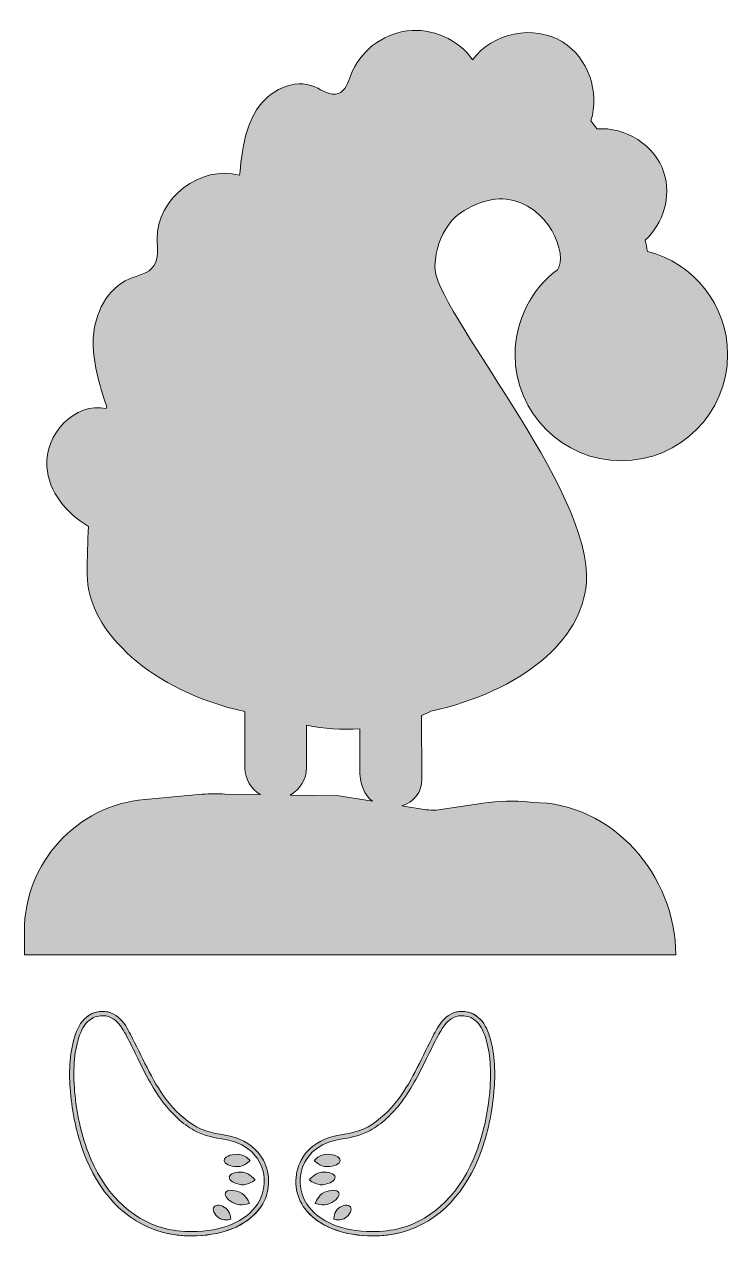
# Model space of a CAD drawing. Header units: millimetres. Extents: x 29 to 221, y -125 to -23.
# Drawn here: x 162.4 to 220.8, y -124.2 to -23.1 of the extents above; entities that cross this region are included whole.
import ezdxf

# ---------------------------------------------------------------- set-up
doc = ezdxf.new("R2010")
doc.units = ezdxf.units.MM
doc.header["$MEASUREMENT"] = 0
for name, color, linetype in [('e_0', 7, 'Continuous'), ('Layer 3', 7, 'Continuous'), ('Layer 4', 7, 'Continuous')]:
    doc.layers.add(name, color=color, linetype=linetype)

# ---------------------------------------------------------------- blocks, each defined once
blk = doc.blocks.new('block 4')
at = {"layer": 'e_0'}
h = blk.add_hatch(color=1, dxfattribs=at)
h.dxf.hatch_style = 2
edge = h.paths.add_edge_path()
edge.add_spline(control_points=[(168.88, -105.1), (168.4, -105.1), (167.92, -105.27), (167.55, -105.57), (167.04, -105.99), (166.76, -106.61), (166.56, -107.23), (166.11, -108.69), (166.09, -110.26), (166.22, -111.78), (166.37, -113.52), (166.73, -115.24), (167.34, -116.87), (168.49, -119.96), (170.64, -122.58), (173.92, -123.46), (174.65, -123.65), (175.47, -123.76), (176.32, -123.76), (178.52, -123.76), (180.89, -123.05), (182.07, -121.31), (182.82, -120.19), (182.88, -118.66), (182.25, -117.47), (181.76, -116.56), (180.89, -115.88), (179.9, -115.59), (178.79, -115.25), (177.74, -115.28), (176.69, -114.68), (175.7, -114.12), (174.86, -113.32), (174.18, -112.42), (172.94, -110.77), (172.17, -108.82), (171.2, -107), (171.08, -106.77), (170.95, -106.53), (170.81, -106.31), (170.45, -105.77), (170, -105.31), (169.34, -105.15), (169.19, -105.12), (169.04, -105.1), (168.88, -105.1), (168.88, -105.1), (168.88, -105.1), (168.88, -105.1)], knot_values=[0, 0, 0, 0, 1, 1, 1, 2, 2, 2, 3, 3, 3, 4, 4, 4, 5, 5, 5, 6, 6, 6, 7, 7, 7, 8, 8, 8, 9, 9, 9, 10, 10, 10, 11, 11, 11, 12, 12, 12, 13, 13, 13, 14, 14, 14, 15, 15, 15, 16, 16, 16, 16], degree=3, periodic=1)
edge = h.paths.add_edge_path()
edge.add_spline(control_points=[(168.88, -105.46), (169.01, -105.46), (169.14, -105.47), (169.26, -105.5), (169.74, -105.61), (170.13, -105.92), (170.51, -106.51), (170.66, -106.73), (170.79, -106.96), (170.89, -107.16), (171.17, -107.69), (171.44, -108.24), (171.7, -108.78), (172.34, -110.09), (173, -111.44), (173.9, -112.63), (174.66, -113.64), (175.54, -114.44), (176.51, -114.99), (177.24, -115.4), (177.96, -115.54), (178.66, -115.67), (179.03, -115.74), (179.42, -115.81), (179.8, -115.92), (180.72, -116.2), (181.5, -116.82), (181.94, -117.63), (182.51, -118.71), (182.45, -120.11), (181.77, -121.11), (180.8, -122.55), (178.77, -123.4), (176.32, -123.4), (175.51, -123.4), (174.72, -123.3), (174.01, -123.12), (171.17, -122.36), (168.92, -120.1), (167.67, -116.75), (167.09, -115.22), (166.73, -113.54), (166.57, -111.75), (166.42, -109.97), (166.52, -108.56), (166.9, -107.34), (167.12, -106.62), (167.4, -106.15), (167.77, -105.85), (168.07, -105.6), (168.48, -105.46), (168.88, -105.46)], knot_values=[0, 0, 0, 0, 0.352778, 0.352778, 0.352778, 0.705556, 0.705556, 0.705556, 1.058333, 1.058333, 1.058333, 1.411111, 1.411111, 1.411111, 1.763889, 1.763889, 1.763889, 2.116667, 2.116667, 2.116667, 2.469444, 2.469444, 2.469444, 2.822222, 2.822222, 2.822222, 3.175, 3.175, 3.175, 3.527778, 3.527778, 3.527778, 3.880556, 3.880556, 3.880556, 4.233333, 4.233333, 4.233333, 4.586111, 4.586111, 4.586111, 4.938889, 4.938889, 4.938889, 5.291667, 5.291667, 5.291667, 5.644444, 5.644444, 5.644444, 5.997222, 5.997222, 5.997222, 5.997222], degree=3, periodic=0)
edge.add_line((168.88, -105.46), (168.88, -105.46))
h = blk.add_hatch(color=1, dxfattribs=at)
h.dxf.hatch_style = 2
edge = h.paths.add_edge_path()
edge.add_spline(control_points=[(181.16, -117.48), (181.16, -117.48), (180.67, -118), (180.08, -118), (179.48, -118), (179, -117.77), (179, -117.48), (179, -117.2), (179.48, -116.97), (180.08, -116.97), (180.67, -116.97), (181.16, -117.48), (181.16, -117.48)], knot_values=[0, 0, 0, 0, 1, 1, 1, 2, 2, 2, 3, 3, 3, 4, 4, 4, 4], degree=3, periodic=1)
h = blk.add_hatch(color=1, dxfattribs=at)
h.dxf.hatch_style = 2
edge = h.paths.add_edge_path()
edge.add_spline(control_points=[(181.56, -119.11), (181.56, -119.11), (181.02, -119.56), (180.43, -119.5), (179.84, -119.43), (179.38, -119.14), (179.42, -118.86), (179.45, -118.58), (179.96, -118.41), (180.55, -118.47), (181.14, -118.54), (181.56, -119.11), (181.56, -119.11)], knot_values=[0, 0, 0, 0, 1, 1, 1, 2, 2, 2, 3, 3, 3, 4, 4, 4, 4], degree=3, periodic=1)
h = blk.add_hatch(color=1, dxfattribs=at)
h.dxf.hatch_style = 2
edge = h.paths.add_edge_path()
edge.add_spline(control_points=[(181.08, -121.04), (181.08, -121.04), (180.43, -121.31), (179.88, -121.07), (179.34, -120.83), (178.99, -120.43), (179.1, -120.17), (179.22, -119.91), (179.75, -119.89), (180.3, -120.13), (180.84, -120.37), (181.08, -121.04), (181.08, -121.04)], knot_values=[0, 0, 0, 0, 1, 1, 1, 2, 2, 2, 3, 3, 3, 4, 4, 4, 4], degree=3, periodic=1)
h = blk.add_hatch(color=1, dxfattribs=at)
h.dxf.hatch_style = 2
edge = h.paths.add_edge_path()
edge.add_spline(control_points=[(179.54, -122.37), (179.54, -122.37), (178.93, -122.54), (178.55, -122.25), (178.17, -121.97), (177.99, -121.56), (178.15, -121.34), (178.31, -121.12), (178.75, -121.18), (179.14, -121.46), (179.52, -121.74), (179.54, -122.37), (179.54, -122.37)], knot_values=[0, 0, 0, 0, 1, 1, 1, 2, 2, 2, 3, 3, 3, 4, 4, 4, 4], degree=3, periodic=1)
at = {"layer": 'e_0', "lineweight": 0}
for points, knots in [([(168.88, -105.1), (168.4, -105.1), (167.92, -105.27), (167.55, -105.57), (167.04, -105.99), (166.76, -106.61), (166.56, -107.23), (166.11, -108.69), (166.09, -110.26), (166.22, -111.78), (166.37, -113.52), (166.73, -115.24), (167.34, -116.87), (168.49, -119.96), (170.64, -122.58), (173.92, -123.46), (174.65, -123.65), (175.47, -123.76), (176.32, -123.76), (178.52, -123.76), (180.89, -123.05), (182.07, -121.31), (182.82, -120.19), (182.88, -118.66), (182.25, -117.47), (181.76, -116.56), (180.89, -115.88), (179.9, -115.59), (178.79, -115.25), (177.74, -115.28), (176.69, -114.68), (175.7, -114.12), (174.86, -113.32), (174.18, -112.42), (172.94, -110.77), (172.17, -108.82), (171.2, -107), (171.08, -106.77), (170.95, -106.53), (170.81, -106.31), (170.45, -105.77), (170, -105.31), (169.34, -105.15), (169.19, -105.12), (169.04, -105.1), (168.88, -105.1), (168.88, -105.1), (168.88, -105.1), (168.88, -105.1)], [0, 0, 0, 0, 1, 1, 1, 2, 2, 2, 3, 3, 3, 4, 4, 4, 5, 5, 5, 6, 6, 6, 7, 7, 7, 8, 8, 8, 9, 9, 9, 10, 10, 10, 11, 11, 11, 12, 12, 12, 13, 13, 13, 14, 14, 14, 15, 15, 15, 16, 16, 16, 16]), ([(168.88, -105.46), (169.01, -105.46), (169.14, -105.47), (169.26, -105.5), (169.74, -105.61), (170.13, -105.92), (170.51, -106.51), (170.66, -106.73), (170.79, -106.96), (170.89, -107.16), (171.17, -107.69), (171.44, -108.24), (171.7, -108.78), (172.34, -110.09), (173, -111.44), (173.9, -112.63), (174.66, -113.64), (175.54, -114.44), (176.51, -114.99), (177.24, -115.4), (177.96, -115.54), (178.66, -115.67), (179.03, -115.74), (179.42, -115.81), (179.8, -115.92), (180.72, -116.2), (181.5, -116.82), (181.94, -117.63), (182.51, -118.71), (182.45, -120.11), (181.77, -121.11), (180.8, -122.55), (178.77, -123.4), (176.32, -123.4), (175.51, -123.4), (174.72, -123.3), (174.01, -123.12), (171.17, -122.36), (168.92, -120.1), (167.67, -116.75), (167.09, -115.22), (166.73, -113.54), (166.57, -111.75), (166.42, -109.97), (166.52, -108.56), (166.9, -107.34), (167.12, -106.62), (167.4, -106.15), (167.77, -105.85), (168.07, -105.6), (168.48, -105.46), (168.88, -105.46)], [0, 0, 0, 0, 1, 1, 1, 2, 2, 2, 3, 3, 3, 4, 4, 4, 5, 5, 5, 6, 6, 6, 7, 7, 7, 8, 8, 8, 9, 9, 9, 10, 10, 10, 11, 11, 11, 12, 12, 12, 13, 13, 13, 14, 14, 14, 15, 15, 15, 16, 16, 16, 17, 17, 17, 17]), ([(181.16, -117.48), (181.16, -117.48), (180.67, -118), (180.08, -118), (179.48, -118), (179, -117.77), (179, -117.48), (179, -117.2), (179.48, -116.97), (180.08, -116.97), (180.67, -116.97), (181.16, -117.48), (181.16, -117.48)], [0, 0, 0, 0, 1, 1, 1, 2, 2, 2, 3, 3, 3, 4, 4, 4, 4]), ([(181.56, -119.11), (181.56, -119.11), (181.02, -119.56), (180.43, -119.5), (179.84, -119.43), (179.38, -119.14), (179.42, -118.86), (179.45, -118.58), (179.96, -118.41), (180.55, -118.47), (181.14, -118.54), (181.56, -119.11), (181.56, -119.11)], [0, 0, 0, 0, 1, 1, 1, 2, 2, 2, 3, 3, 3, 4, 4, 4, 4]), ([(181.08, -121.04), (181.08, -121.04), (180.43, -121.31), (179.88, -121.07), (179.34, -120.83), (178.99, -120.43), (179.1, -120.17), (179.22, -119.91), (179.75, -119.89), (180.3, -120.13), (180.84, -120.37), (181.08, -121.04), (181.08, -121.04)], [0, 0, 0, 0, 1, 1, 1, 2, 2, 2, 3, 3, 3, 4, 4, 4, 4]), ([(179.54, -122.37), (179.54, -122.37), (178.93, -122.54), (178.55, -122.25), (178.17, -121.97), (177.99, -121.56), (178.15, -121.34), (178.31, -121.12), (178.75, -121.18), (179.14, -121.46), (179.52, -121.74), (179.54, -122.37), (179.54, -122.37)], [0, 0, 0, 0, 1, 1, 1, 2, 2, 2, 3, 3, 3, 4, 4, 4, 4])]:
    blk.add_open_spline(points, degree=3, knots=knots, dxfattribs=at)
blk = doc.blocks.new('block 5')
at = {"layer": 'e_0'}
h = blk.add_hatch(color=1, dxfattribs=at)
h.dxf.hatch_style = 2
edge = h.paths.add_edge_path()
edge.add_spline(control_points=[(198.75, -105.1), (198.6, -105.1), (198.44, -105.12), (198.29, -105.15), (197.63, -105.31), (197.18, -105.77), (196.82, -106.31), (196.68, -106.53), (196.55, -106.77), (196.43, -107), (195.46, -108.82), (194.69, -110.77), (193.45, -112.42), (192.77, -113.32), (191.93, -114.12), (190.95, -114.68), (189.9, -115.28), (188.84, -115.25), (187.73, -115.59), (186.75, -115.88), (185.87, -116.56), (185.39, -117.47), (184.75, -118.66), (184.81, -120.19), (185.57, -121.31), (186.74, -123.05), (189.11, -123.76), (191.31, -123.76), (192.16, -123.76), (192.99, -123.65), (193.71, -123.46), (196.99, -122.58), (199.14, -119.96), (200.29, -116.87), (200.91, -115.24), (201.26, -113.52), (201.41, -111.78), (201.54, -110.26), (201.52, -108.69), (201.07, -107.23), (200.88, -106.61), (200.59, -105.99), (200.08, -105.57), (199.71, -105.27), (199.23, -105.1), (198.75, -105.1), (198.75, -105.1), (198.75, -105.1), (198.75, -105.1)], knot_values=[0, 0, 0, 0, 1, 1, 1, 2, 2, 2, 3, 3, 3, 4, 4, 4, 5, 5, 5, 6, 6, 6, 7, 7, 7, 8, 8, 8, 9, 9, 9, 10, 10, 10, 11, 11, 11, 12, 12, 12, 13, 13, 13, 14, 14, 14, 15, 15, 15, 16, 16, 16, 16], degree=3, periodic=1)
edge = h.paths.add_edge_path()
edge.add_spline(control_points=[(198.75, -105.46), (199.15, -105.46), (199.56, -105.6), (199.86, -105.85), (200.24, -106.15), (200.51, -106.62), (200.73, -107.34), (201.11, -108.56), (201.21, -109.97), (201.06, -111.75), (200.91, -113.54), (200.54, -115.22), (199.96, -116.75), (198.71, -120.1), (196.46, -122.36), (193.62, -123.12), (192.92, -123.3), (192.12, -123.4), (191.31, -123.4), (188.87, -123.4), (186.83, -122.55), (185.86, -121.11), (185.18, -120.11), (185.12, -118.71), (185.7, -117.63), (186.13, -116.82), (186.91, -116.2), (187.83, -115.92), (188.21, -115.81), (188.6, -115.74), (188.97, -115.67), (189.67, -115.54), (190.4, -115.4), (191.12, -114.99), (192.09, -114.44), (192.97, -113.64), (193.73, -112.63), (194.63, -111.44), (195.29, -110.09), (195.93, -108.78), (196.19, -108.24), (196.46, -107.69), (196.74, -107.16), (196.85, -106.96), (196.97, -106.73), (197.12, -106.51), (197.5, -105.92), (197.89, -105.61), (198.37, -105.5), (198.49, -105.47), (198.62, -105.46), (198.75, -105.46)], knot_values=[0, 0, 0, 0, 0.352778, 0.352778, 0.352778, 0.705556, 0.705556, 0.705556, 1.058333, 1.058333, 1.058333, 1.411111, 1.411111, 1.411111, 1.763889, 1.763889, 1.763889, 2.116667, 2.116667, 2.116667, 2.469444, 2.469444, 2.469444, 2.822222, 2.822222, 2.822222, 3.175, 3.175, 3.175, 3.527778, 3.527778, 3.527778, 3.880556, 3.880556, 3.880556, 4.233333, 4.233333, 4.233333, 4.586111, 4.586111, 4.586111, 4.938889, 4.938889, 4.938889, 5.291667, 5.291667, 5.291667, 5.644444, 5.644444, 5.644444, 5.997222, 5.997222, 5.997222, 5.997222], degree=3, periodic=0)
edge.add_line((198.75, -105.46), (198.75, -105.46))
h = blk.add_hatch(color=1, dxfattribs=at)
h.dxf.hatch_style = 2
edge = h.paths.add_edge_path()
edge.add_spline(control_points=[(186.47, -117.48), (186.47, -117.48), (186.96, -118), (187.55, -118), (188.15, -118), (188.63, -117.77), (188.63, -117.48), (188.63, -117.2), (188.15, -116.97), (187.55, -116.97), (186.96, -116.97), (186.47, -117.48), (186.47, -117.48)], knot_values=[0, 0, 0, 0, 1, 1, 1, 2, 2, 2, 3, 3, 3, 4, 4, 4, 4], degree=3, periodic=1)
h = blk.add_hatch(color=1, dxfattribs=at)
h.dxf.hatch_style = 2
edge = h.paths.add_edge_path()
edge.add_spline(control_points=[(186.07, -119.11), (186.07, -119.11), (186.61, -119.56), (187.2, -119.5), (187.79, -119.43), (188.25, -119.14), (188.21, -118.86), (188.18, -118.58), (187.67, -118.41), (187.08, -118.47), (186.49, -118.54), (186.07, -119.11), (186.07, -119.11)], knot_values=[0, 0, 0, 0, 1, 1, 1, 2, 2, 2, 3, 3, 3, 4, 4, 4, 4], degree=3, periodic=1)
h = blk.add_hatch(color=1, dxfattribs=at)
h.dxf.hatch_style = 2
edge = h.paths.add_edge_path()
edge.add_spline(control_points=[(186.56, -121.04), (186.56, -121.04), (187.2, -121.31), (187.75, -121.07), (188.29, -120.83), (188.64, -120.43), (188.53, -120.17), (188.41, -119.91), (187.88, -119.89), (187.33, -120.13), (186.79, -120.37), (186.56, -121.04), (186.56, -121.04)], knot_values=[0, 0, 0, 0, 1, 1, 1, 2, 2, 2, 3, 3, 3, 4, 4, 4, 4], degree=3, periodic=1)
h = blk.add_hatch(color=1, dxfattribs=at)
h.dxf.hatch_style = 2
edge = h.paths.add_edge_path()
edge.add_spline(control_points=[(188.1, -122.37), (188.1, -122.37), (188.7, -122.54), (189.08, -122.25), (189.46, -121.97), (189.64, -121.56), (189.48, -121.34), (189.32, -121.12), (188.88, -121.18), (188.49, -121.46), (188.11, -121.74), (188.1, -122.37), (188.1, -122.37)], knot_values=[0, 0, 0, 0, 1, 1, 1, 2, 2, 2, 3, 3, 3, 4, 4, 4, 4], degree=3, periodic=1)
at = {"layer": 'e_0', "lineweight": 0}
for points, knots in [([(198.75, -105.1), (198.6, -105.1), (198.44, -105.12), (198.29, -105.15), (197.63, -105.31), (197.18, -105.77), (196.82, -106.31), (196.68, -106.53), (196.55, -106.77), (196.43, -107), (195.46, -108.82), (194.69, -110.77), (193.45, -112.42), (192.77, -113.32), (191.93, -114.12), (190.95, -114.68), (189.9, -115.28), (188.84, -115.25), (187.73, -115.59), (186.75, -115.88), (185.87, -116.56), (185.39, -117.47), (184.75, -118.66), (184.81, -120.19), (185.57, -121.31), (186.74, -123.05), (189.11, -123.76), (191.31, -123.76), (192.16, -123.76), (192.99, -123.65), (193.71, -123.46), (196.99, -122.58), (199.14, -119.96), (200.29, -116.87), (200.91, -115.24), (201.26, -113.52), (201.41, -111.78), (201.54, -110.26), (201.52, -108.69), (201.07, -107.23), (200.88, -106.61), (200.59, -105.99), (200.08, -105.57), (199.71, -105.27), (199.23, -105.1), (198.75, -105.1), (198.75, -105.1), (198.75, -105.1), (198.75, -105.1)], [0, 0, 0, 0, 1, 1, 1, 2, 2, 2, 3, 3, 3, 4, 4, 4, 5, 5, 5, 6, 6, 6, 7, 7, 7, 8, 8, 8, 9, 9, 9, 10, 10, 10, 11, 11, 11, 12, 12, 12, 13, 13, 13, 14, 14, 14, 15, 15, 15, 16, 16, 16, 16]), ([(198.75, -105.46), (199.15, -105.46), (199.56, -105.6), (199.86, -105.85), (200.24, -106.15), (200.51, -106.62), (200.73, -107.34), (201.11, -108.56), (201.21, -109.97), (201.06, -111.75), (200.91, -113.54), (200.54, -115.22), (199.96, -116.75), (198.71, -120.1), (196.46, -122.36), (193.62, -123.12), (192.92, -123.3), (192.12, -123.4), (191.31, -123.4), (188.87, -123.4), (186.83, -122.55), (185.86, -121.11), (185.18, -120.11), (185.12, -118.71), (185.7, -117.63), (186.13, -116.82), (186.91, -116.2), (187.83, -115.92), (188.21, -115.81), (188.6, -115.74), (188.97, -115.67), (189.67, -115.54), (190.4, -115.4), (191.12, -114.99), (192.09, -114.44), (192.97, -113.64), (193.73, -112.63), (194.63, -111.44), (195.29, -110.09), (195.93, -108.78), (196.19, -108.24), (196.46, -107.69), (196.74, -107.16), (196.85, -106.96), (196.97, -106.73), (197.12, -106.51), (197.5, -105.92), (197.89, -105.61), (198.37, -105.5), (198.49, -105.47), (198.62, -105.46), (198.75, -105.46)], [0, 0, 0, 0, 1, 1, 1, 2, 2, 2, 3, 3, 3, 4, 4, 4, 5, 5, 5, 6, 6, 6, 7, 7, 7, 8, 8, 8, 9, 9, 9, 10, 10, 10, 11, 11, 11, 12, 12, 12, 13, 13, 13, 14, 14, 14, 15, 15, 15, 16, 16, 16, 17, 17, 17, 17]), ([(186.47, -117.48), (186.47, -117.48), (186.96, -118), (187.55, -118), (188.15, -118), (188.63, -117.77), (188.63, -117.48), (188.63, -117.2), (188.15, -116.97), (187.55, -116.97), (186.96, -116.97), (186.47, -117.48), (186.47, -117.48)], [0, 0, 0, 0, 1, 1, 1, 2, 2, 2, 3, 3, 3, 4, 4, 4, 4]), ([(186.07, -119.11), (186.07, -119.11), (186.61, -119.56), (187.2, -119.5), (187.79, -119.43), (188.25, -119.14), (188.21, -118.86), (188.18, -118.58), (187.67, -118.41), (187.08, -118.47), (186.49, -118.54), (186.07, -119.11), (186.07, -119.11)], [0, 0, 0, 0, 1, 1, 1, 2, 2, 2, 3, 3, 3, 4, 4, 4, 4]), ([(186.56, -121.04), (186.56, -121.04), (187.2, -121.31), (187.75, -121.07), (188.29, -120.83), (188.64, -120.43), (188.53, -120.17), (188.41, -119.91), (187.88, -119.89), (187.33, -120.13), (186.79, -120.37), (186.56, -121.04), (186.56, -121.04)], [0, 0, 0, 0, 1, 1, 1, 2, 2, 2, 3, 3, 3, 4, 4, 4, 4]), ([(188.1, -122.37), (188.1, -122.37), (188.7, -122.54), (189.08, -122.25), (189.46, -121.97), (189.64, -121.56), (189.48, -121.34), (189.32, -121.12), (188.88, -121.18), (188.49, -121.46), (188.11, -121.74), (188.1, -122.37), (188.1, -122.37)], [0, 0, 0, 0, 1, 1, 1, 2, 2, 2, 3, 3, 3, 4, 4, 4, 4])]:
    blk.add_open_spline(points, degree=3, knots=knots, dxfattribs=at)

msp = doc.modelspace()

# ---------------------------------------------------------------- hatches: boundary and pattern name
at = {"layer": 'Layer 3'}
h = msp.add_hatch(color=1, dxfattribs=at)
h.dxf.hatch_style = 2
edge = h.paths.add_edge_path()
edge.add_spline(control_points=[(203.17, -50.52), (203.17, -55.39), (207.13, -59.35), (212, -59.35), (216.88, -59.35), (220.83, -55.39), (220.83, -50.52), (220.83, -46.39), (218, -42.92), (214.17, -41.95), (214.17, -41.95), (214.17, -41.95), (214.17, -41.95), (214.12, -41.65), (214.05, -41.35), (213.98, -41.03), (215.48, -39.64), (216.18, -37.37), (215.54, -35.41), (214.8, -33.13), (212.34, -31.59), (209.97, -31.77), (209.81, -31.54), (209.64, -31.31), (209.47, -31.09), (210.21, -28.72), (209.24, -25.86), (207.11, -24.55), (204.74, -23.08), (201.27, -23.77), (199.64, -26.04), (198.44, -24.33), (196.26, -23.37), (194.2, -23.63), (192.13, -23.88), (190.26, -25.35), (189.52, -27.3), (189.29, -27.9), (189.08, -28.62), (188.48, -28.84), (187.82, -29.08), (187.17, -28.56), (186.53, -28.28), (184.8, -27.52), (182.7, -28.59), (181.69, -30.19), (180.67, -31.78), (180.46, -33.74), (180.28, -35.63), (177.05, -34.72), (173.36, -37.57), (173.42, -40.92), (173.43, -41.69), (173.59, -42.53), (173.15, -43.16), (172.71, -43.8), (171.84, -43.94), (171.12, -44.24), (169.26, -45.02), (168.23, -47.12), (168.12, -49.13), (168.02, -51.08), (168.62, -52.98), (169.23, -54.83), (169.22, -54.89), (169.2, -54.95), (169.19, -55.01), (166.61, -54.44), (164.06, -57.16), (164.26, -59.82), (164.41, -61.93), (165.87, -63.73), (167.72, -64.81), (167.65, -66.09), (167.61, -67.4), (167.61, -68.76), (167.63, -73.61), (173.07, -78.5), (180.72, -80.19), (180.72, -80.19), (180.72, -84.86), (180.72, -84.86), (180.72, -85.81), (181.25, -86.65), (182.02, -87.09), (182.02, -87.09), (179.06, -87.04), (179.06, -87.04), (178.43, -87), (177.8, -87), (177.17, -87.06), (177.17, -87.06), (172.41, -87.48), (172.41, -87.48), (166.73, -87.99), (162.39, -92.75), (162.39, -98.44), (162.39, -98.44), (162.39, -100.41), (162.39, -100.41), (162.39, -100.41), (216.52, -100.41), (216.52, -100.41), (216.52, -100.41), (216.52, -100.41), (216.52, -100.41), (216.52, -93.77), (211.26, -87.74), (204.62, -87.74), (204.62, -87.74), (204.41, -87.71), (204.41, -87.71), (203.11, -87.58), (201.8, -87.61), (200.51, -87.8), (200.51, -87.8), (196.61, -88.38), (196.61, -88.38), (196.33, -88.38), (196.06, -88.37), (195.78, -88.35), (195.78, -88.35), (193.75, -88.02), (193.75, -88.02), (194.74, -87.73), (195.43, -86.9), (195.43, -85.77), (195.43, -85.77), (195.38, -80.52), (195.38, -80.52), (195.65, -80.41), (195.91, -80.29), (196.18, -80.16), (203.75, -78.45), (208.72, -74.31), (209.09, -69.5), (209.69, -61.77), (196.27, -46.59), (196.51, -43.19), (196.62, -41.65), (196.85, -40.84), (197.75, -39.6), (198.66, -38.35), (200.91, -37.44), (202.44, -37.61), (205.9, -37.98), (207.63, -42.26), (206.68, -43.47), (206.68, -43.47), (206.68, -43.47), (206.68, -43.47), (204.55, -45.08), (203.17, -47.64), (203.17, -50.52)], knot_values=[0, 0, 0, 0, 1, 1, 1, 2, 2, 2, 3, 3, 3, 4, 4, 4, 5, 5, 5, 6, 6, 6, 7, 7, 7, 8, 8, 8, 9, 9, 9, 10, 10, 10, 11, 11, 11, 12, 12, 12, 13, 13, 13, 14, 14, 14, 15, 15, 15, 16, 16, 16, 17, 17, 17, 18, 18, 18, 19, 19, 19, 20, 20, 20, 21, 21, 21, 22, 22, 22, 23, 23, 23, 24, 24, 24, 25, 25, 25, 26, 26, 26, 27, 27, 27, 28, 28, 28, 29, 29, 29, 30, 30, 30, 31, 31, 31, 32, 32, 32, 33, 33, 33, 34, 34, 34, 35, 35, 35, 36, 36, 36, 37, 37, 37, 38, 38, 38, 39, 39, 39, 40, 40, 40, 41, 41, 41, 42, 42, 42, 43, 43, 43, 44, 44, 44, 45, 45, 45, 46, 46, 46, 47, 47, 47, 48, 48, 48, 49, 49, 49, 50, 50, 50, 51, 51, 51, 51], degree=3, periodic=1)
edge = h.paths.add_edge_path()
edge.add_spline(control_points=[(188.52, -87.18), (188.52, -87.18), (184.47, -87.12), (184.47, -87.12), (185.28, -86.69), (185.84, -85.84), (185.84, -84.86), (185.84, -84.86), (185.84, -81.33), (185.84, -81.33), (187.28, -81.62), (188.78, -81.7), (190.26, -81.61), (190.26, -81.61), (190.26, -84.86), (190.26, -84.86), (190.23, -86.26), (190.67, -87.13), (191.31, -87.63), (191.31, -87.63), (188.52, -87.18), (188.52, -87.18)], knot_values=[0, 0, 0, 0, 1, 1, 1, 2, 2, 2, 3, 3, 3, 4, 4, 4, 5, 5, 5, 6, 6, 6, 7, 7, 7, 7], degree=3, periodic=1)

# ---------------------------------------------------------------- linework, layer by layer
at = {"layer": 'Layer 3', "lineweight": 0}
for points, knots in [([(203.17, -50.52), (203.17, -55.39), (207.13, -59.35), (212, -59.35), (216.88, -59.35), (220.83, -55.39), (220.83, -50.52), (220.83, -46.39), (218, -42.92), (214.17, -41.95), (214.17, -41.95), (214.17, -41.95), (214.17, -41.95), (214.12, -41.65), (214.05, -41.35), (213.98, -41.03), (215.48, -39.64), (216.18, -37.37), (215.54, -35.41), (214.8, -33.13), (212.34, -31.59), (209.97, -31.77), (209.81, -31.54), (209.64, -31.31), (209.47, -31.09), (210.21, -28.72), (209.24, -25.86), (207.11, -24.55), (204.74, -23.08), (201.27, -23.77), (199.64, -26.04), (198.44, -24.33), (196.26, -23.37), (194.2, -23.63), (192.13, -23.88), (190.26, -25.35), (189.52, -27.3), (189.29, -27.9), (189.08, -28.62), (188.48, -28.84), (187.82, -29.08), (187.17, -28.56), (186.53, -28.28), (184.8, -27.52), (182.7, -28.59), (181.69, -30.19), (180.67, -31.78), (180.46, -33.74), (180.28, -35.63), (177.05, -34.72), (173.36, -37.57), (173.42, -40.92), (173.43, -41.69), (173.59, -42.53), (173.15, -43.16), (172.71, -43.8), (171.84, -43.94), (171.12, -44.24), (169.26, -45.02), (168.23, -47.12), (168.12, -49.13), (168.02, -51.08), (168.62, -52.98), (169.23, -54.83), (169.22, -54.89), (169.2, -54.95), (169.19, -55.01), (166.61, -54.44), (164.06, -57.16), (164.26, -59.82), (164.41, -61.93), (165.87, -63.73), (167.72, -64.81), (167.65, -66.09), (167.61, -67.4), (167.61, -68.76), (167.63, -73.61), (173.07, -78.5), (180.72, -80.19), (180.72, -80.19), (180.72, -84.86), (180.72, -84.86), (180.72, -85.81), (181.25, -86.65), (182.02, -87.09), (182.02, -87.09), (179.06, -87.04), (179.06, -87.04), (178.43, -87), (177.8, -87), (177.17, -87.06), (177.17, -87.06), (172.41, -87.48), (172.41, -87.48), (166.73, -87.99), (162.39, -92.75), (162.39, -98.44), (162.39, -98.44), (162.39, -100.41), (162.39, -100.41), (162.39, -100.41), (216.52, -100.41), (216.52, -100.41), (216.52, -100.41), (216.52, -100.41), (216.52, -100.41), (216.52, -93.77), (211.26, -87.74), (204.62, -87.74), (204.62, -87.74), (204.41, -87.71), (204.41, -87.71), (203.11, -87.58), (201.8, -87.61), (200.51, -87.8), (200.51, -87.8), (196.61, -88.38), (196.61, -88.38), (196.33, -88.38), (196.06, -88.37), (195.78, -88.35), (195.78, -88.35), (193.75, -88.02), (193.75, -88.02), (194.74, -87.73), (195.43, -86.9), (195.43, -85.77), (195.43, -85.77), (195.38, -80.52), (195.38, -80.52), (195.65, -80.41), (195.91, -80.29), (196.18, -80.16), (203.75, -78.45), (208.72, -74.31), (209.09, -69.5), (209.69, -61.77), (196.27, -46.59), (196.51, -43.19), (196.62, -41.65), (196.85, -40.84), (197.75, -39.6), (198.66, -38.35), (200.91, -37.44), (202.44, -37.61), (205.9, -37.98), (207.63, -42.26), (206.68, -43.47), (206.68, -43.47), (206.68, -43.47), (206.68, -43.47), (204.55, -45.08), (203.17, -47.64), (203.17, -50.52)], [0, 0, 0, 0, 1, 1, 1, 2, 2, 2, 3, 3, 3, 4, 4, 4, 5, 5, 5, 6, 6, 6, 7, 7, 7, 8, 8, 8, 9, 9, 9, 10, 10, 10, 11, 11, 11, 12, 12, 12, 13, 13, 13, 14, 14, 14, 15, 15, 15, 16, 16, 16, 17, 17, 17, 18, 18, 18, 19, 19, 19, 20, 20, 20, 21, 21, 21, 22, 22, 22, 23, 23, 23, 24, 24, 24, 25, 25, 25, 26, 26, 26, 27, 27, 27, 28, 28, 28, 29, 29, 29, 30, 30, 30, 31, 31, 31, 32, 32, 32, 33, 33, 33, 34, 34, 34, 35, 35, 35, 36, 36, 36, 37, 37, 37, 38, 38, 38, 39, 39, 39, 40, 40, 40, 41, 41, 41, 42, 42, 42, 43, 43, 43, 44, 44, 44, 45, 45, 45, 46, 46, 46, 47, 47, 47, 48, 48, 48, 49, 49, 49, 50, 50, 50, 51, 51, 51, 51]), ([(188.52, -87.18), (188.52, -87.18), (184.47, -87.12), (184.47, -87.12), (185.28, -86.69), (185.84, -85.84), (185.84, -84.86), (185.84, -84.86), (185.84, -81.33), (185.84, -81.33), (187.28, -81.62), (188.78, -81.7), (190.26, -81.61), (190.26, -81.61), (190.26, -84.86), (190.26, -84.86), (190.23, -86.26), (190.67, -87.13), (191.31, -87.63), (191.31, -87.63), (188.52, -87.18), (188.52, -87.18)], [0, 0, 0, 0, 1, 1, 1, 2, 2, 2, 3, 3, 3, 4, 4, 4, 5, 5, 5, 6, 6, 6, 7, 7, 7, 7])]:
    msp.add_open_spline(points, degree=3, knots=knots, dxfattribs=at)
at = {"layer": 'Layer 4', "lineweight": 0}
for points in [[(170.81, -106.31), (170.95, -106.53), (171.08, -106.77), (171.2, -107), (172.17, -108.82), (172.94, -110.77), (174.18, -112.42), (174.86, -113.32), (175.7, -114.12), (176.69, -114.68), (177.74, -115.28), (178.79, -115.25), (179.9, -115.59), (180.89, -115.88), (181.76, -116.56), (182.25, -117.47), (182.88, -118.66), (182.82, -120.19), (182.07, -121.31), (180.44, -123.72), (176.51, -124.15), (173.92, -123.46), (170.64, -122.58), (168.49, -119.96), (167.34, -116.87), (166.73, -115.24), (166.37, -113.52), (166.22, -111.78), (166.09, -110.26), (166.11, -108.69), (166.56, -107.23), (166.76, -106.61), (167.04, -105.99), (167.55, -105.57), (168.04, -105.17), (168.72, -105.01), (169.34, -105.15), (170, -105.31), (170.45, -105.77), (170.81, -106.31)], [(196.82, -106.31), (196.68, -106.53), (196.55, -106.77), (196.43, -107), (195.46, -108.82), (194.69, -110.77), (193.45, -112.42), (192.77, -113.32), (191.93, -114.12), (190.95, -114.68), (189.9, -115.28), (188.84, -115.25), (187.73, -115.59), (186.75, -115.88), (185.87, -116.56), (185.39, -117.47), (184.75, -118.66), (184.81, -120.19), (185.57, -121.31), (187.19, -123.72), (191.12, -124.15), (193.71, -123.46), (196.99, -122.58), (199.14, -119.96), (200.29, -116.87), (200.91, -115.24), (201.26, -113.52), (201.41, -111.78), (201.54, -110.26), (201.52, -108.69), (201.07, -107.23), (200.88, -106.61), (200.59, -105.99), (200.08, -105.57), (199.59, -105.17), (198.91, -105.01), (198.29, -105.15), (197.63, -105.31), (197.18, -105.77), (196.82, -106.31)]]:
    msp.add_open_spline(points, degree=3, knots=[0, 0, 0, 0, 1, 1, 1, 2, 2, 2, 3, 3, 3, 4, 4, 4, 5, 5, 5, 6, 6, 6, 7, 7, 7, 8, 8, 8, 9, 9, 9, 10, 10, 10, 11, 11, 11, 12, 12, 12, 13, 13, 13, 13], dxfattribs=at)

# ---------------------------------------------------------------- block references
at = {"layer": 'e_0'}
for name in ['block 4', 'block 5']:
    msp.add_blockref(name, (0, 0), dxfattribs=at)

doc.saveas('drawing.dxf')
